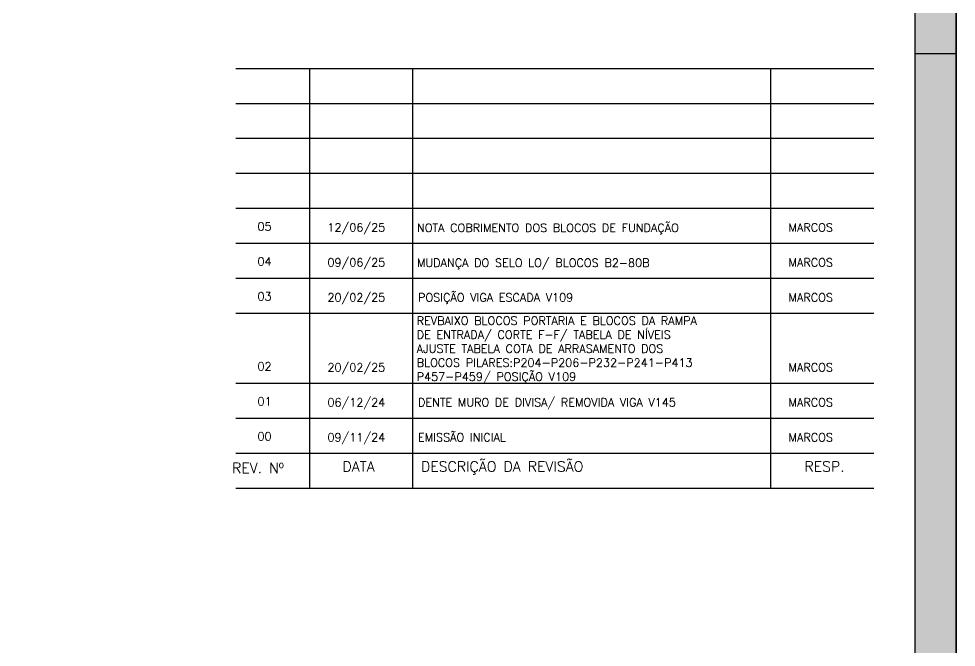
# Model space of a CAD drawing. Extents: x -5876 to 5291, y -572 to 5735.
# Drawn here: x 3583 to 5291, y 573 to 1719 of the extents above; entities that cross this region are included whole.
import ezdxf

# ---------------------------------------------------------------- set-up
doc = ezdxf.new("R2010")
doc.units = 0
doc.header["$LTSCALE"] = 75
doc.header["$MEASUREMENT"] = 0
doc.layers.get('0').update_dxf_attribs({"color": 245, "linetype": 'CONTINUOUS'})
doc.layers.add('235', color=7, linetype='CONTINUOUS')
doc.layers.add('TEX1', color=7, linetype='CONTINUOUS')
doc.styles.get("Standard").update_dxf_attribs({"font": 'ROMANS.SHX'})

msp = doc.modelspace()

# ---------------------------------------------------------------- linework, layer by layer
for p, q in [((5216.288708, 1655.409286), (5291.288708, 1655.409286)), ((3978.788708, 1628.409286), (5141.288708, 1628.409286)), ((4113.788708, 863.409286), (4113.788708, 1628.409286)), ((4301.288708, 863.409286), (4301.288708, 1628.409286)), ((4953.788708, 863.409286), (4953.788708, 1628.409286)), ((3978.788708, 1564.659286), (5141.288708, 1564.659286)), ((3978.788708, 1500.909286), (5141.288708, 1500.909286)), ((3978.788708, 1437.159286), (5141.288708, 1437.159286)), ((3978.788708, 1373.409286), (5141.288708, 1373.409286)), ((3978.788708, 1309.659286), (5141.288708, 1309.659286)), ((3978.788708, 1245.909286), (5141.288708, 1245.909286)), ((3978.788708, 1182.159286), (5141.288708, 1182.159286)), ((3978.788708, 1054.659286), (5141.288708, 1054.659286)), ((3978.788708, 990.909286), (5141.288708, 990.909286)), ((3978.788708, 927.159286), (5141.288708, 927.159286)), ((3978.788708, 863.409286), (5141.288708, 863.409286))]:
    msp.add_line(p, q)
for points in [[(-5876.211292, -572.090714), (5291.288708, -572.090714), (5291.288708, 5735.409286), (-5876.211292, 5735.409286), (-5876.211292, -572.090714)], [(5216.288708, 5735.409286), (5291.288708, 5735.409286), (5291.288708, -572.090714), (5216.288708, -572.090714), (5216.288708, 5735.409286)], [(-5688.711292, -497.090714), (5216.288708, -497.090714), (5216.288708, 5660.409286), (-5688.711292, 5660.409286), (-5688.711292, -497.090714)]]:
    msp.add_lwpolyline(points)
at = {"layer": '235'}
for points in [[(5216.288708, 5735.409286), (5291.288708, 5735.409286), (5291.288708, -572.090714)], [(5216.288708, 5735.409286), (5291.288708, -572.090714), (5291.288708, -572.090714)], [(5216.288708, 5735.409286), (5291.288708, -572.090714), (5216.288708, -572.090714)], [(5216.288708, 5735.409286), (5216.288708, -572.090714), (5216.288708, -572.090714)], [(5216.288708, 5735.409286), (5216.288708, -572.090714), (5216.288708, 5735.409286)]]:
    msp.add_solid(points, dxfattribs=at)

# ---------------------------------------------------------------- texts
for s, p in [('NOTA COBRIMENTO DOS BLOCOS DE FUNDAÇÃO', (4308.883517, 1330.349716)), ('05', (4018.382733, 1332.757578)), ('12/06/25', (4145.73413, 1330.971798)), ('MARCOS', (4985.73413, 1330.971798)), ('04', (4018.382733, 1269.007578)), ('09/06/25', (4145.73413, 1267.221798)), ('MUDANÇA DO SELO LO/ BLOCOS B2-80B', (4308.883517, 1266.599716)), ('MARCOS', (4985.73413, 1267.221798)), ('03', (4018.382733, 1205.257578)), ('20/02/25', (4145.73413, 1203.471798)), ('POSIÇÃO VIGA ESCADA V109', (4310.73413, 1203.471798)), ('MARCOS', (4985.73413, 1203.471798)), ('REVBAIXO BLOCOS PORTARIA E BLOCOS DA RAMPA', (4308.296903, 1161.000357)), ('DE ENTRADA/ CORTE F-F/ TABELA DE NÍVEIS', (4308.296903, 1135.500357)), ('AJUSTE TABELA COTA DE ARRASAMENTO DOS', (4308.296903, 1110.000357)), ('20/02/25', (4145.73413, 1075.971798)), ('BLOCOS PILARES:P204-P206-P232-P241-P413', (4308.296903, 1084.500357)), ('02', (4018.382733, 1077.757578)), ('P457-P459/ POSIÇÃO V109', (4308.296903, 1059.000357)), ('MARCOS', (4985.73413, 1075.971798)), ('01', (4018.382733, 1014.007578)), ('06/12/24', (4145.73413, 1012.221798)), ('DENTE MURO DE DIVISA/ REMOVIDA VIGA V145', (4310.73413, 1012.221798)), ('MARCOS', (4985.73413, 1012.221798)), ('00', (4018.382733, 950.257578)), ('09/11/24', (4145.73413, 948.471798)), ('EMISSÃO INICIAL', (4310.73413, 948.471798)), ('MARCOS', (4985.73413, 948.471798))]:
    msp.add_text(s, height=15).set_placement(p)
at = {"layer": 'TEX1'}
for s, p in [('REV. Nº', (3972.033564, 890.734353)), ('DATA', (4173.163708, 893.409286)), ('DESCRIÇÃO DA REVISÃO', (4316.288708, 893.409286)), ('RESP.', (5014.763783, 893.409286))]:
    msp.add_text(s, height=18.75, dxfattribs=at).set_placement(p)

doc.saveas('drawing.dxf')
